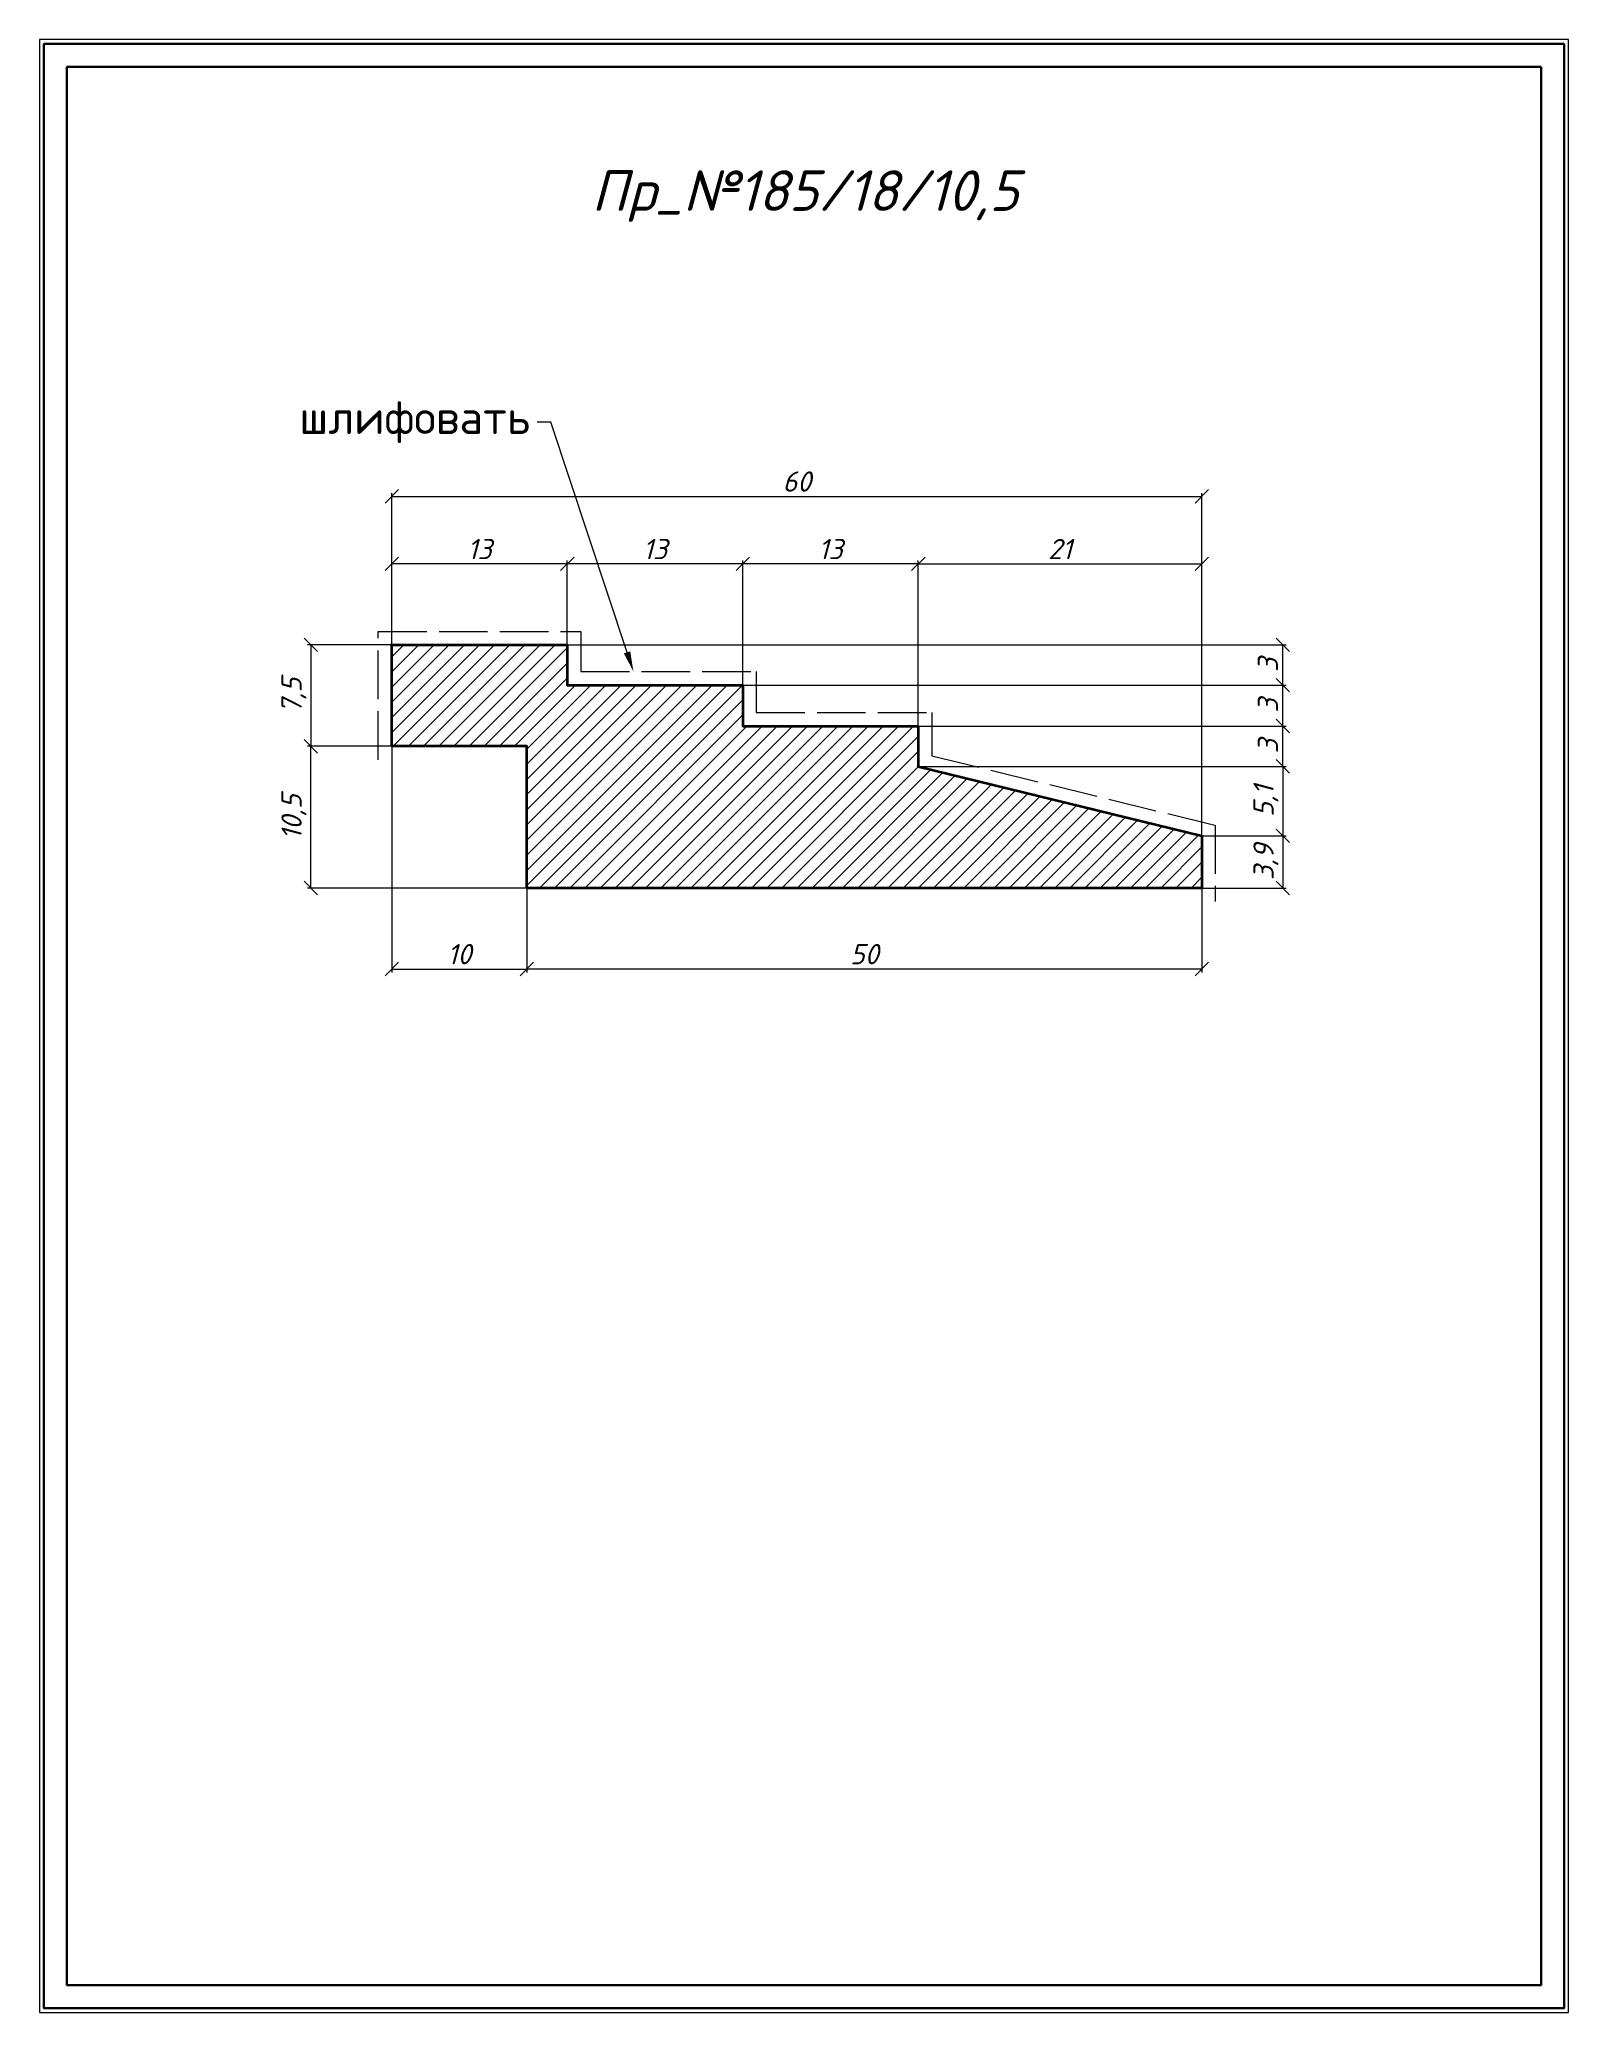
# Model space of a CAD drawing. Header units: millimetres. Extents: x 0 to 113, y -2368 to -2222.
import ezdxf
from ezdxf import colors
from ezdxf.entities.mleader import LeaderData, LeaderLine
from ezdxf.math import Vec2, Vec3

# ---------------------------------------------------------------- set-up
doc = ezdxf.new("R2010")
doc.units = ezdxf.units.MM
doc.linetypes.add('ACAD_ISO02W100', pattern=[15, 12, -3])
doc.layers.get('0').update_dxf_attribs({"lineweight": 13})
for name, color, linetype, lineweight in [('Пр_№185', 1, 'Continuous', 35), ('служебный слой ЛИНИИ ПУНКТИРНЫЕ', 7, 'ACAD_ISO02W100', 13), ('служебный слой НАДПИСИ', 7, 'Continuous', 13), ('служебный слой РАЗМЕРЫ', 7, 'Continuous', 9), ('служебный слой ШТАМП', 7, 'Continuous', 30)]:
    doc.layers.add(name, color=color, linetype=linetype, lineweight=lineweight)
doc.styles.add('ЕСКД', font='isocpeur.ttf', dxfattribs={"oblique": 15})
doc.styles.add('ЕСКД профили текст', font='isocpeur.ttf')
doc.dimstyles.new('ЕСКД', dxfattribs={"dimtxt": 3.5, "dimasz": 2.5, "dimexe": 0.25, "dimexo": 0, "dimgap": 0.35, "dimtad": 1, "dimdec": 1, "dimzin": 9, "dimtxsty": 'ЕСКД', "dimblk": 'OBLIQUE', "dimcen": 0, "dimclrd": 256, "dimclre": 256, "dimclrt": 256, "dimadec": 1, "dimazin": 0, "dimtfac": 1, "dimtdec": 1, "dimtmove": 0, "dimatfit": 3, "dimldrblk": 'DOTSMALL', "dimfxl": 1, "dimlwd": -1, "dimlwe": -1, "dimarcsym": 0})

# ---------------------------------------------------------------- blocks, each defined once
blk = doc.blocks.new('_DotSmall')
at = {"color": 0, "linetype": 'ByBlock', "lineweight": -3, "const_width": 0.5}
blk.add_lwpolyline([(-0.0625, 0, 1), (0.0625, 0, 1)], format="xyb", close=True, dxfattribs=at)
blk = doc.blocks.new('_OBLIQUE')
at = {"color": 0, "linetype": 'ByBlock'}
blk.add_line((-0.5, -0.5), (0.5, 0.5), dxfattribs=at)
blk = doc.blocks.new('*D15')
at = {"layer": 'Defpoints', "color": 0, "transparency": 16777216}
for p in [(25.85, -2266.6), (19.85, -2274.11), (25.85, -2274.11)]:
    blk.add_point(p, dxfattribs=at)
at = {"layer": 'служебный слой РАЗМЕРЫ', "transparency": 16777216}
for p, q in [((25.85, -2266.6), (19.6, -2266.6)), ((19.85, -2266.6), (19.85, -2274.11)), ((25.85, -2274.11), (19.6, -2274.11))]:
    blk.add_line(p, q, dxfattribs=at)
for p, rotation in [((19.85, -2266.6), 90), ((19.85, -2274.11), 270)]:
    blk.add_blockref('_OBLIQUE', p, dxfattribs=dict(at, rotation=rotation))
at = {"layer": 'служебный слой РАЗМЕРЫ', "transparency": 16777216, "insert": (18.6, -2270.36), "char_height": 1.5, "attachment_point": 5, "rotation": 90, "style": 'ЕСКД'}
blk.add_mtext('7,5', dxfattribs=at)
blk = doc.blocks.new('*D14')
at = {"layer": 'Defpoints', "color": 0, "transparency": 16777216}
for p in [(19.85, -2274.11), (25.85, -2274.11), (35.85, -2284.61)]:
    blk.add_point(p, dxfattribs=at)
at = {"layer": 'служебный слой РАЗМЕРЫ', "transparency": 16777216}
for p, q in [((25.85, -2274.11), (19.6, -2274.11)), ((19.85, -2284.61), (19.85, -2274.11)), ((35.85, -2284.61), (19.6, -2284.61))]:
    blk.add_line(p, q, dxfattribs=at)
for p, rotation in [((19.85, -2274.11), 90), ((19.85, -2284.61), 270)]:
    blk.add_blockref('_OBLIQUE', p, dxfattribs=dict(at, rotation=rotation))
at = {"layer": 'служебный слой РАЗМЕРЫ', "transparency": 16777216, "insert": (18.6, -2279.36), "char_height": 1.5, "attachment_point": 5, "rotation": 90, "style": 'ЕСКД'}
blk.add_mtext('10,5', dxfattribs=at)
blk = doc.blocks.new('*D10')
at = {"layer": 'Defpoints', "color": 0, "transparency": 16777216}
for p in [(64.85, -2275.6), (85.85, -2280.75), (91.85, -2280.75)]:
    blk.add_point(p, dxfattribs=at)
at = {"layer": 'служебный слой РАЗМЕРЫ', "transparency": 16777216}
for p, q in [((64.85, -2275.6), (92.1, -2275.6)), ((91.85, -2275.6), (91.85, -2280.75)), ((85.85, -2280.75), (92.1, -2280.75))]:
    blk.add_line(p, q, dxfattribs=at)
for p, rotation in [((91.85, -2275.6), 90), ((91.85, -2280.75), 270)]:
    blk.add_blockref('_OBLIQUE', p, dxfattribs=dict(at, rotation=rotation))
at = {"layer": 'служебный слой РАЗМЕРЫ', "transparency": 16777216, "insert": (90.6, -2278.17), "char_height": 1.5, "attachment_point": 5, "rotation": 90, "style": 'ЕСКД'}
blk.add_mtext('5,1', dxfattribs=at)
blk = doc.blocks.new('*D9')
at = {"layer": 'Defpoints', "color": 0, "transparency": 16777216}
for p in [(85.85, -2280.75), (85.85, -2284.61), (91.85, -2284.61)]:
    blk.add_point(p, dxfattribs=at)
at = {"layer": 'служебный слой РАЗМЕРЫ', "transparency": 16777216}
for p, q in [((85.85, -2280.75), (92.1, -2280.75)), ((91.85, -2280.75), (91.85, -2284.61)), ((85.85, -2284.61), (92.1, -2284.61))]:
    blk.add_line(p, q, dxfattribs=at)
for p, rotation in [((91.85, -2280.75), 90), ((91.85, -2284.61), 270)]:
    blk.add_blockref('_OBLIQUE', p, dxfattribs=dict(at, rotation=rotation))
at = {"layer": 'служебный слой РАЗМЕРЫ', "transparency": 16777216, "insert": (90.6, -2282.68), "char_height": 1.5, "attachment_point": 5, "rotation": 90, "style": 'ЕСКД'}
blk.add_mtext('3,9', dxfattribs=at)
blk = doc.blocks.new('*D7')
at = {"layer": 'Defpoints', "color": 0, "transparency": 16777216}
for p in [(35.85, -2284.61), (85.85, -2284.61), (35.85, -2290.61)]:
    blk.add_point(p, dxfattribs=at)
at = {"layer": 'служебный слой РАЗМЕРЫ', "transparency": 16777216}
for p, q in [((35.85, -2284.61), (35.85, -2290.86)), ((85.85, -2284.61), (85.85, -2290.86)), ((85.85, -2290.61), (35.85, -2290.61))]:
    blk.add_line(p, q, dxfattribs=at)
at = {"layer": 'служебный слой РАЗМЕРЫ', "transparency": 16777216, "rotation": 180}
blk.add_blockref('_OBLIQUE', (35.85, -2290.61), dxfattribs=at)
at = {"layer": 'служебный слой РАЗМЕРЫ', "transparency": 16777216}
blk.add_blockref('_OBLIQUE', (85.85, -2290.61), dxfattribs=at)
at = {"layer": 'служебный слой РАЗМЕРЫ', "transparency": 16777216, "insert": (60.85, -2289.51), "char_height": 1.5, "attachment_point": 5, "style": 'ЕСКД'}
blk.add_mtext('50', dxfattribs=at)
blk = doc.blocks.new('*D5')
at = {"layer": 'Defpoints', "color": 0, "transparency": 16777216}
for p in [(51.85, -2260.6), (51.85, -2272.61), (64.85, -2272.61)]:
    blk.add_point(p, dxfattribs=at)
at = {"layer": 'служебный слой РАЗМЕРЫ', "transparency": 16777216}
for p, q in [((51.85, -2272.61), (51.85, -2260.35)), ((64.85, -2260.6), (51.85, -2260.6)), ((64.85, -2272.61), (64.85, -2260.35))]:
    blk.add_line(p, q, dxfattribs=at)
at = {"layer": 'служебный слой РАЗМЕРЫ', "transparency": 16777216, "rotation": 180}
blk.add_blockref('_OBLIQUE', (51.85, -2260.6), dxfattribs=at)
at = {"layer": 'служебный слой РАЗМЕРЫ', "transparency": 16777216}
blk.add_blockref('_OBLIQUE', (64.85, -2260.6), dxfattribs=at)
at = {"layer": 'служебный слой РАЗМЕРЫ', "transparency": 16777216, "insert": (58.35, -2259.5), "char_height": 1.5, "attachment_point": 5, "style": 'ЕСКД'}
blk.add_mtext('13', dxfattribs=at)
blk = doc.blocks.new('*D4')
at = {"layer": 'Defpoints', "color": 0, "transparency": 16777216}
for p in [(38.85, -2260.6), (38.85, -2269.58), (51.85, -2269.58)]:
    blk.add_point(p, dxfattribs=at)
at = {"layer": 'служебный слой РАЗМЕРЫ', "transparency": 16777216}
for p, q in [((38.85, -2269.58), (38.85, -2260.35)), ((51.85, -2260.6), (38.85, -2260.6)), ((51.85, -2269.58), (51.85, -2260.35))]:
    blk.add_line(p, q, dxfattribs=at)
at = {"layer": 'служебный слой РАЗМЕРЫ', "transparency": 16777216, "rotation": 180}
blk.add_blockref('_OBLIQUE', (38.85, -2260.6), dxfattribs=at)
at = {"layer": 'служебный слой РАЗМЕРЫ', "transparency": 16777216}
blk.add_blockref('_OBLIQUE', (51.85, -2260.6), dxfattribs=at)
at = {"layer": 'служебный слой РАЗМЕРЫ', "transparency": 16777216, "insert": (45.35, -2259.5), "char_height": 1.5, "attachment_point": 5, "style": 'ЕСКД'}
blk.add_mtext('13', dxfattribs=at)
blk = doc.blocks.new('*D3')
at = {"layer": 'Defpoints', "color": 0, "transparency": 16777216}
for p in [(25.85, -2260.6), (25.85, -2266.6), (38.85, -2266.6)]:
    blk.add_point(p, dxfattribs=at)
at = {"layer": 'служебный слой РАЗМЕРЫ', "transparency": 16777216}
for p, q in [((25.85, -2266.6), (25.85, -2260.35)), ((38.85, -2260.6), (25.85, -2260.6)), ((38.85, -2266.6), (38.85, -2260.35))]:
    blk.add_line(p, q, dxfattribs=at)
at = {"layer": 'служебный слой РАЗМЕРЫ', "transparency": 16777216, "rotation": 180}
blk.add_blockref('_OBLIQUE', (25.85, -2260.6), dxfattribs=at)
at = {"layer": 'служебный слой РАЗМЕРЫ', "transparency": 16777216}
blk.add_blockref('_OBLIQUE', (38.85, -2260.6), dxfattribs=at)
at = {"layer": 'служебный слой РАЗМЕРЫ', "transparency": 16777216, "insert": (32.35, -2259.5), "char_height": 1.5, "attachment_point": 5, "style": 'ЕСКД'}
blk.add_mtext('13', dxfattribs=at)

msp = doc.modelspace()

# ---------------------------------------------------------------- hatches: boundary and pattern name
at = {"layer": 'служебный слой РАЗМЕРЫ'}
h = msp.add_hatch(dxfattribs=at)
h.set_pattern_fill('ANSI31', color=256, scale=0.25, style=0)
h.paths.add_polyline_path([(64.85, -2275.6), (64.85, -2272.61), (51.85, -2272.61), (51.85, -2269.58), (38.85, -2269.58), (38.85, -2266.6), (25.85, -2266.6), (25.85, -2274.11), (35.85, -2274.11), (35.85, -2284.61), (85.85, -2284.61), (85.85, -2280.75)])

# ---------------------------------------------------------------- linework, layer by layer
at = {"layer": 'Пр_№185'}
msp.add_lwpolyline([(64.85, -2275.6), (85.85, -2280.75), (85.85, -2280.75), (85.85, -2280.75), (85.85, -2284.61), (35.85, -2284.61), (35.85, -2274.11), (25.85, -2274.11), (25.85, -2274.11), (25.85, -2266.6), (38.85, -2266.6), (38.85, -2269.58), (38.85, -2269.58), (38.85, -2269.58), (51.85, -2269.58), (51.85, -2272.61), (51.85, -2272.61), (51.85, -2272.61), (64.85, -2272.61), (64.85, -2275.6), (64.85, -2275.6), (64.85, -2275.6), (64.85, -2275.6), (64.85, -2275.6), (64.85, -2275.6)], dxfattribs=at)
at = {"layer": 'служебный слой ЛИНИИ ПУНКТИРНЫЕ', "ltscale": 0.3}
msp.add_lwpolyline([(24.85, -2275.11), (24.85, -2265.6), (39.85, -2265.6), (39.85, -2268.58), (52.85, -2268.58), (52.85, -2271.61), (65.85, -2271.61), (65.85, -2274.81), (86.85, -2279.96), (86.85, -2285.61)], dxfattribs=at)
at = {"layer": 'служебный слой ШТАМП', "color": 6, "lineweight": 5, "ltscale": 100}
msp.add_lwpolyline([(113.02, -2221.75), (-0.25, -2221.75), (-0.25, -2367.91), (113.02, -2367.91)], close=True, dxfattribs=at)
at = {"layer": 'служебный слой ШТАМП', "ltscale": 100}
for points in [[(112.69, -2222.08), (0.08, -2222.08), (0.08, -2367.59), (112.69, -2367.59)], [(110.98, -2223.79), (1.78, -2223.79), (1.78, -2365.88), (110.98, -2365.88)]]:
    msp.add_lwpolyline(points, close=True, dxfattribs=at)

# ---------------------------------------------------------------- texts
at = {"layer": 'служебный слой НАДПИСИ', "style": 'ЕСКД', "oblique": 15}
msp.add_text('Пр_№185/18/10,5 ', height=3, dxfattribs=at).set_placement((40.64, -2234.45))

# ---------------------------------------------------------------- dimensions: what is measured, and where the dimension line sits
at = {"layer": 'служебный слой РАЗМЕРЫ'}
for base, p1, p2 in [((85.85, -2255.6), (25.85, -2266.6), (85.85, -2280.75)), ((85.85, -2260.6), (64.85, -2275.6), (85.85, -2280.75)), ((35.85, -2290.61), (25.85, -2274.11), (35.85, -2274.11))]:
    msp.add_linear_dim(base=base, p1=p1, p2=p2, dimstyle='ЕСКД', override={"dimtxt": 1.5, "dimasz": 1}, dxfattribs=at).render()
for base, p1, p2, picture, middle in [((25.85, -2260.6), (38.85, -2266.6), (25.85, -2266.6), '*D3', (32.35, -2259.5)), ((38.85, -2260.6), (51.85, -2269.58), (38.85, -2269.58), '*D4', (45.35, -2259.5)), ((51.85, -2260.6), (64.85, -2272.61), (51.85, -2272.61), '*D5', (58.35, -2259.5)), ((35.85, -2290.61), (85.85, -2284.61), (35.85, -2284.61), '*D7', (60.85, -2289.51))]:
    dim = msp.add_linear_dim(base=base, p1=p1, p2=p2, dimstyle='ЕСКД', override={"dimtxt": 1.5, "dimasz": 1}, dxfattribs=at)
    dim.commit()
    dim.dimension.update_dxf_attribs({"geometry": picture, "text_midpoint": middle})
for base, p1, p2, picture, middle in [((19.85, -2274.11), (25.85, -2266.6), (25.85, -2274.11), '*D15', (18.6, -2270.36)), ((19.85, -2274.11), (35.85, -2284.61), (25.85, -2274.11), '*D14', (18.6, -2279.36)), ((91.851, -2280.7471), (64.851, -2275.5994), (85.851, -2280.7471), '*D10', (90.601, -2278.1733)), ((91.85, -2284.61), (85.85, -2280.75), (85.85, -2284.61), '*D9', (90.6, -2282.68))]:
    dim = msp.add_linear_dim(base=base, p1=p1, p2=p2, angle=90, dimstyle='ЕСКД', override={"dimtxt": 1.5, "dimasz": 1}, dxfattribs=at)
    dim.commit()
    dim.dimension.update_dxf_attribs({"geometry": picture, "text_midpoint": middle})
for base, p1, p2 in [((91.85, -2266.6), (51.85, -2269.58), (38.85, -2266.6)), ((91.85, -2269.58), (64.85, -2272.61), (51.85, -2269.58)), ((91.85, -2272.61), (64.85, -2275.6), (64.85, -2272.61))]:
    msp.add_linear_dim(base=base, p1=p1, p2=p2, angle=90, dimstyle='ЕСКД', override={"dimtxt": 1.5, "dimasz": 1}, dxfattribs=at).render()

# ---------------------------------------------------------------- leaders
ml = msp.add_multileader_mtext('Standard', dxfattribs=at)
ml.set_content('\\A1;шлифовать', color=256, style='ЕСКД профили текст')
ml.set_leader_properties(color=256, linetype='ByLayer', lineweight=-1)
ml.build(insert=Vec2(0, 0))
ml.multileader.update_dxf_attribs({"dogleg_length": 1, "arrow_head_size": 1.5})
ctx = ml.context
ctx.base_point, ctx.char_height, ctx.arrow_head_size, ctx.landing_gap_size, ctx.plane_origin = Vec3(18.63, -2250.11), 2.5, 1.5, 0.5, Vec3(29.41, -2223.61)
ctx.text_align_type = 2
notes = []
notes.append((ctx, [(0, (1, 1, 0), (37.63, -2250.11), (-1, 0), 1, [(0, [(43.75, -2268.58)], 0, [])])]))
ctx.mtext.insert, ctx.mtext.alignment, ctx.mtext.flow_direction = Vec3(36.13, -2248.48), 3, 5
for ctx, leaders in notes:
    for number, flags, end, landing, length, lines in leaders:
        leader = LeaderData()
        leader.index, (leader.has_last_leader_line, leader.has_dogleg_vector, leader.attachment_direction) = number, flags
        leader.last_leader_point, leader.dogleg_vector, leader.dogleg_length = Vec3(end), Vec3(landing), length
        for number, points, colour, breaks in lines:
            line = LeaderLine()
            line.index, line.vertices, line.color, line.breaks = number, Vec3.list(points), colors.encode_raw_color(colour), breaks
            leader.lines.append(line)
        ctx.leaders.append(leader)

doc.saveas('drawing.dxf')
